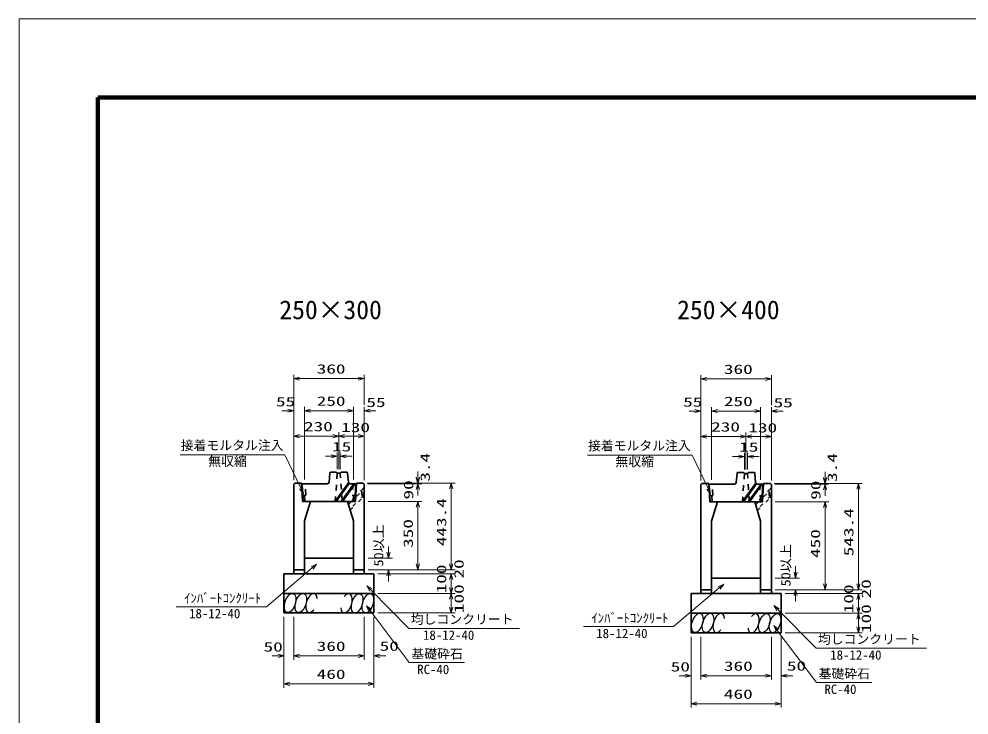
# Model space of a CAD drawing. Units: millimetres on the paper. Extents: x 0 to 841, y 0 to 594.
# Drawn here: x 0 to 242.6, y 416.2 to 594 of the extents above; entities that cross this region are included whole.
import ezdxf
from ezdxf.enums import TextEntityAlignment as Align

# ---------------------------------------------------------------- set-up
doc = ezdxf.new("R2010")
doc.units = ezdxf.units.MM
doc.linetypes.add('USER1', pattern=[3, 1, -2])
doc.linetypes.add('USER3', pattern=[3, 1.5, -1.5])
for name, color, linetype, lineweight in [('D-STR-DIM（寸法）', 7, 'Continuous', 13), ('D-STR-HTXT(均しCON-旗)', 7, 'Continuous', 13), ('D-STR-HTXT(基礎砕石-旗)', 7, 'Continuous', 13), ('D-STR-HTXT（旗上げ）', 7, 'Continuous', 13), ('D-STR-STRF(グリ)', 7, 'Continuous', 25), ('D-STR（構造物）', 1, 'Continuous', 35), ('D-TTL-LINE（区切線）', 7, 'Continuous', 18), ('D-TTL（外枠）', 2, 'Continuous', 140)]:
    doc.layers.add(name, color=color, linetype=linetype, lineweight=lineweight)
doc.layers.add('D-STR-TXT(文字)', color=7, linetype='Continuous')
doc.styles.add('ＭＳ ゴシック', font='')
doc.styles.get('ＭＳ ゴシック').set_extended_font_data('MS Gothic')

# ---------------------------------------------------------------- blocks, each defined once
blk = doc.blocks.new('_Open30')
at = {"color": 7, "linetype": 'Continuous', "lineweight": 13}
for p, q in [((-1, 0.2679), (0, 0)), ((0, 0), (-1, -0.2679)), ((0, 0), (-1, 0))]:
    blk.add_line(p, q, dxfattribs=at)

msp = doc.modelspace()

# ---------------------------------------------------------------- linework, layer by layer
at = {"layer": 'D-STR-DIM（寸法）'}
for p, q in [((70.135, 494.912), (70.135, 503.121)), ((71.635, 502.121), (86.635, 502.121)), ((88.135, 495.43), (88.135, 503.121)), ((174.098, 494.832), (174.098, 503.04)), ((192.098, 495.35), (192.098, 503.04)), ((175.598, 502.04), (190.598, 502.04)), ((70.135, 476.18), (70.135, 494.912)), ((72.885, 476.375), (72.885, 494.912)), ((72.885, 476.375), (72.885, 494.912)), ((85.385, 476.375), (85.385, 494.912)), ((85.385, 476.375), (85.385, 494.912)), ((88.135, 476.18), (88.135, 494.912)), ((174.098, 476.099), (174.098, 494.832)), ((176.848, 476.294), (176.848, 494.832)), ((176.848, 476.294), (176.848, 494.832)), ((189.348, 476.294), (189.348, 494.832)), ((189.348, 476.294), (189.348, 494.832)), ((192.098, 476.099), (192.098, 494.832)), ((68.635, 493.912), (67.135, 493.912)), ((74.385, 493.912), (75.885, 493.912)), ((74.385, 493.912), (83.885, 493.912)), ((83.885, 493.912), (82.385, 493.912)), ((89.635, 493.912), (91.135, 493.912)), ((172.598, 493.832), (171.098, 493.832)), ((178.348, 493.832), (179.848, 493.832)), ((178.348, 493.832), (187.848, 493.832)), ((187.848, 493.832), (186.348, 493.832)), ((193.598, 493.832), (195.098, 493.832)), ((70.135, 477.18), (70.135, 488.405)), ((81.635, 478.986), (81.635, 488.405)), ((81.635, 478.986), (81.635, 488.405)), ((88.135, 477.18), (88.135, 488.405)), ((174.098, 477.099), (174.098, 488.325)), ((185.599, 478.905), (185.599, 488.325)), ((185.599, 478.905), (185.599, 488.325)), ((192.098, 477.099), (192.098, 488.325)), ((71.635, 487.405), (80.135, 487.405)), ((83.135, 487.405), (86.635, 487.405)), ((175.598, 487.325), (184.099, 487.325)), ((187.099, 487.325), (190.598, 487.325)), ((81.241, 478.984), (81.241, 483.273)), ((82.032, 478.969), (82.032, 483.273)), ((185.204, 478.904), (185.204, 483.193)), ((185.996, 478.888), (185.996, 483.193)), ((79.741, 482.273), (78.241, 482.273)), ((83.532, 482.273), (85.032, 482.273)), ((183.704, 482.193), (182.204, 482.193)), ((187.496, 482.193), (188.996, 482.193)), ((101.84, 476.925), (101.84, 478.425)), ((101.84, 476.762), (101.84, 478.262)), ((205.803, 476.844), (205.803, 478.344)), ((205.803, 476.681), (205.803, 478.181)), ((88.885, 475.425), (102.84, 475.425)), ((88.885, 475.425), (111.338, 475.425)), ((89.051, 475.262), (102.84, 475.262)), ((89.051, 475.262), (102.84, 475.262)), ((101.84, 473.762), (101.84, 472.262)), ((110.338, 454.757), (110.338, 473.925)), ((192.848, 475.344), (206.803, 475.344)), ((193.015, 475.181), (206.803, 475.181)), ((193.015, 475.181), (206.803, 475.181)), ((193.848, 475.344), (215.301, 475.344)), ((205.803, 473.681), (205.803, 472.181)), ((214.301, 449.676), (214.301, 473.844)), ((89.135, 470.757), (102.84, 470.757)), ((89.135, 470.757), (102.84, 470.757)), ((193.098, 470.676), (206.803, 470.676)), ((193.098, 470.676), (206.803, 470.676)), ((101.84, 454.757), (101.84, 469.257)), ((101.84, 469.257), (101.84, 467.757)), ((205.803, 449.676), (205.803, 469.176)), ((205.803, 469.176), (205.803, 467.676)), ((94.324, 457.757), (94.324, 459.257)), ((89.135, 456.257), (95.324, 456.257)), ((110.338, 454.757), (110.338, 456.257)), ((198.287, 452.676), (198.287, 454.176)), ((89.135, 453.257), (111.338, 453.257)), ((89.135, 453.257), (102.84, 453.257)), ((89.135, 453.257), (111.338, 453.257)), ((89.135, 453.257), (95.324, 453.257)), ((91.635, 452.257), (111.338, 452.257)), ((91.635, 452.257), (111.338, 452.257)), ((94.324, 451.757), (94.324, 450.257)), ((193.098, 451.176), (199.287, 451.176)), ((214.301, 449.676), (214.301, 451.176)), ((110.338, 448.757), (110.338, 450.757)), ((110.338, 450.757), (110.338, 449.257)), ((91.635, 447.257), (111.338, 447.257)), ((91.635, 447.257), (111.338, 447.257)), ((193.098, 448.176), (215.301, 448.176)), ((193.098, 448.176), (206.803, 448.176)), ((193.098, 448.176), (215.301, 448.176)), ((193.098, 448.176), (199.287, 448.176)), ((195.598, 447.176), (215.301, 447.176)), ((195.598, 447.176), (215.301, 447.176)), ((198.287, 446.676), (198.287, 445.176)), ((110.338, 443.757), (110.338, 445.757)), ((214.301, 443.676), (214.301, 445.676)), ((214.301, 445.676), (214.301, 444.176)), ((91.635, 442.257), (111.338, 442.257)), ((195.598, 442.176), (215.301, 442.176)), ((195.598, 442.176), (215.301, 442.176)), ((67.635, 441.257), (67.635, 430.29)), ((67.635, 440.257), (67.635, 423.133)), ((70.135, 441.257), (70.135, 430.29)), ((70.135, 440.257), (70.135, 430.29)), ((88.135, 441.257), (88.135, 430.29)), ((88.135, 440.257), (88.135, 430.29)), ((90.635, 441.257), (90.635, 430.29)), ((90.635, 440.257), (90.635, 423.133)), ((214.301, 438.676), (214.301, 440.676)), ((195.598, 437.176), (215.301, 437.176)), ((171.598, 436.176), (171.598, 425.209)), ((171.598, 435.176), (171.598, 418.052)), ((174.098, 436.176), (174.098, 425.209)), ((174.098, 435.176), (174.098, 425.209)), ((192.098, 436.176), (192.098, 425.209)), ((192.098, 435.176), (192.098, 425.209)), ((194.598, 436.176), (194.598, 425.209)), ((194.598, 435.176), (194.598, 418.052)), ((66.135, 431.29), (64.635, 431.29)), ((71.635, 431.29), (73.135, 431.29)), ((71.635, 431.29), (86.635, 431.29)), ((86.635, 431.29), (85.135, 431.29)), ((92.135, 431.29), (93.635, 431.29)), ((170.098, 426.209), (168.598, 426.209)), ((175.598, 426.209), (177.098, 426.209)), ((175.598, 426.209), (190.598, 426.209)), ((190.598, 426.209), (189.098, 426.209)), ((196.098, 426.209), (197.598, 426.209)), ((69.135, 424.133), (89.135, 424.133)), ((173.098, 419.052), (193.098, 419.052))]:
    msp.add_line(p, q, dxfattribs=at)
at = {"layer": 'D-STR-HTXT(均しCON-旗)'}
for points in [[(40.142, 443.826), (63.177, 443.826), (74.834, 453.737)], [(127.783, 438.31), (99.575, 438.31), (89.852, 448.126)], [(144.106, 438.746), (167.14, 438.746), (178.797, 448.657)], [(231.746, 433.229), (203.539, 433.229), (193.816, 443.046)]]:
    msp.add_lwpolyline(points, dxfattribs=at)
at = {"layer": 'D-STR-HTXT(基礎砕石-旗)'}
for points in [[(113.757, 429.56), (99.653, 429.56), (89.649, 442.886)], [(217.72, 424.479), (203.616, 424.479), (193.612, 437.805)]]:
    msp.add_lwpolyline(points, dxfattribs=at)
at = {"layer": 'D-STR-HTXT（旗上げ）'}
for points in [[(41.162, 482.646), (67.883, 482.646), (71.976, 474.136)], [(145.125, 482.565), (171.846, 482.565), (175.94, 474.056)]]:
    msp.add_lwpolyline(points, dxfattribs=at)
at = {"layer": 'D-STR-STRF(グリ)'}
for centre, major_axis in [((69.23, 444.781), (0.79, 2.421)), ((71.951, 444.781), (0.79, 2.421)), ((86.339, 444.7), (-0.771, -2.427)), ((89.061, 444.721), (-0.771, -2.427)), ((173.193, 439.7), (0.79, 2.421)), ((175.914, 439.7), (0.79, 2.421)), ((190.303, 439.619), (-0.771, -2.427)), ((193.024, 439.64), (-0.771, -2.427))]:
    msp.add_ellipse(centre, major_axis=major_axis, ratio=0.5139, dxfattribs=at)
for centre, major_axis in [((74.692, 444.781), (0.79, 2.421)), ((83.599, 444.678), (-0.771, -2.427)), ((178.655, 439.7), (0.79, 2.421)), ((187.562, 439.597), (-0.771, -2.427))]:
    msp.add_ellipse(centre, major_axis=major_axis, ratio=0.5139, start_param=5.3575563, end_param=10.3750652, dxfattribs=at)
at = {"layer": 'D-STR（構造物）'}
for p, q in [((79.169, 475.67), (79.362, 477.976)), ((79.667, 478.251), (81.01, 478.225)), ((81.26, 477.975), (81.01, 478.225)), ((82.01, 477.975), (81.26, 477.975)), ((82.01, 477.975), (81.26, 477.975)), ((82.26, 478.225), (82.01, 477.975)), ((83.603, 478.251), (82.26, 478.225)), ((84.101, 475.67), (83.908, 477.976)), ((183.133, 475.589), (183.325, 477.896)), ((183.63, 478.171), (184.973, 478.144)), ((185.223, 477.894), (184.973, 478.144)), ((185.973, 477.894), (185.223, 477.894)), ((185.973, 477.894), (185.223, 477.894)), ((186.223, 478.144), (185.973, 477.894)), ((187.567, 478.171), (186.223, 478.144)), ((188.064, 475.589), (187.872, 477.896)), ((70.385, 475.425), (70.135, 475.18)), ((80.71, 470.757), (84.129, 475.492)), ((86.135, 475.39), (87.885, 475.425)), ((87.885, 475.425), (88.135, 475.18)), ((184.673, 470.676), (188.093, 475.412)), ((70.135, 475.18), (70.135, 453.257)), ((72.435, 475.257), (72.293, 475.107)), ((72.293, 475.107), (72.535, 470.757)), ((78.721, 475.257), (72.435, 475.257)), ((81.018, 470.757), (84.315, 475.322)), ((85.501, 475.257), (82.252, 470.757)), ((85.81, 475.257), (82.56, 470.757)), ((84.549, 475.257), (85.835, 475.257)), ((85.735, 470.757), (85.977, 475.107)), ((85.977, 475.107), (85.835, 475.257)), ((85.885, 470.757), (86.135, 475.39)), ((88.135, 475.18), (88.135, 453.257)), ((174.348, 475.344), (174.098, 475.099)), ((174.098, 475.099), (174.098, 447.176)), ((176.398, 475.176), (176.257, 475.027)), ((176.257, 475.027), (176.498, 470.676)), ((182.684, 475.176), (176.398, 475.176)), ((184.982, 470.676), (188.278, 475.241)), ((189.465, 475.176), (186.215, 470.676)), ((189.773, 475.176), (186.524, 470.676)), ((188.512, 475.176), (189.798, 475.176)), ((189.698, 470.676), (189.94, 475.027)), ((189.94, 475.027), (189.798, 475.176)), ((189.848, 470.676), (190.098, 475.309)), ((190.098, 475.309), (191.848, 475.344)), ((191.848, 475.344), (192.098, 475.099)), ((192.098, 475.099), (192.098, 447.176)), ((72.385, 470.757), (74.385, 470.757)), ((72.385, 470.757), (74.385, 470.757)), ((72.385, 470.757), (85.885, 470.757)), ((72.535, 470.757), (85.735, 470.757)), ((72.885, 465.757), (74.385, 470.757)), ((85.385, 465.757), (83.885, 470.757)), ((85.885, 470.757), (83.885, 470.757)), ((176.348, 470.676), (178.348, 470.676)), ((176.348, 470.676), (178.348, 470.676)), ((176.348, 470.676), (189.848, 470.676)), ((176.498, 470.676), (189.698, 470.676)), ((176.848, 465.676), (178.348, 470.676)), ((189.348, 465.676), (187.848, 470.676)), ((189.848, 470.676), (187.848, 470.676)), ((72.885, 465.757), (72.885, 453.257)), ((85.385, 465.757), (85.385, 453.257)), ((176.848, 465.676), (176.848, 447.176)), ((189.348, 465.676), (189.348, 447.176)), ((72.885, 456.257), (85.385, 456.257)), ((67.635, 452.257), (90.635, 452.257)), ((67.635, 452.257), (67.635, 442.257)), ((72.885, 453.257), (70.135, 453.257)), ((70.135, 453.257), (70.135, 452.257)), ((72.885, 453.257), (72.885, 452.257)), ((85.385, 453.257), (88.135, 453.257)), ((85.385, 453.257), (85.385, 452.257)), ((88.135, 453.257), (88.135, 452.257)), ((90.635, 452.257), (90.635, 442.257)), ((176.848, 451.176), (189.348, 451.176)), ((67.635, 447.257), (90.635, 447.257)), ((171.598, 447.176), (194.598, 447.176)), ((171.598, 447.176), (171.598, 437.176)), ((176.848, 448.176), (174.098, 448.176)), ((174.098, 448.176), (174.098, 447.176)), ((176.848, 448.176), (176.848, 447.176)), ((189.348, 448.176), (192.098, 448.176)), ((189.348, 448.176), (189.348, 447.176)), ((192.098, 448.176), (192.098, 447.176)), ((194.598, 447.176), (194.598, 437.176)), ((67.635, 442.257), (90.635, 442.257)), ((171.598, 442.176), (194.598, 442.176)), ((171.598, 437.176), (194.598, 437.176))]:
    msp.add_line(p, q, dxfattribs=at)
at = {"layer": 'D-STR（構造物）', "linetype": 'USER3'}
for p, q in [((81.26, 477.98), (80.748, 470.757)), ((82.522, 470.757), (82.01, 477.98)), ((185.223, 477.899), (184.712, 470.676)), ((186.485, 470.676), (185.973, 477.899)), ((73.196, 472.374), (73.036, 475.257)), ((85.234, 475.257), (85.074, 472.374)), ((177.16, 472.293), (177, 475.176)), ((189.197, 475.176), (189.037, 472.293)), ((72.902, 472.257), (72.445, 472.382)), ((72.902, 472.257), (73.196, 472.374)), ((72.986, 470.757), (72.902, 472.257)), ((85.074, 472.374), (85.368, 472.257)), ((85.368, 472.257), (85.284, 470.757)), ((85.368, 472.257), (85.825, 472.382)), ((176.866, 472.176), (176.408, 472.301)), ((176.866, 472.176), (177.16, 472.293)), ((176.949, 470.676), (176.866, 472.176)), ((189.037, 472.293), (189.331, 472.176)), ((189.331, 472.176), (189.248, 470.676)), ((189.331, 472.176), (189.789, 472.301))]:
    msp.add_line(p, q, dxfattribs=at)
at = {"layer": 'D-STR（構造物）', "linetype": 'USER1'}
for p, q in [((87.885, 474.085), (84.04, 470.24)), ((84.121, 469.971), (88.06, 473.911)), ((87.56, 472.325), (87.56, 473.411)), ((88.06, 473.911), (87.813, 474.158)), ((88.06, 471.981), (88.06, 473.911)), ((191.848, 474.004), (188.003, 470.159)), ((188.084, 469.89), (192.023, 473.83)), ((191.523, 472.244), (191.523, 473.33)), ((192.023, 473.83), (191.776, 474.077)), ((192.023, 471.9), (192.023, 473.83)), ((88.06, 472.325), (84.487, 468.752)), ((84.56, 468.506), (88.06, 472.006)), ((88.06, 472.325), (87.56, 472.325)), ((87.813, 471.733), (88.06, 471.981)), ((192.023, 472.244), (188.45, 468.671)), ((188.523, 468.425), (192.023, 471.925)), ((192.023, 472.244), (191.523, 472.244)), ((191.776, 471.652), (192.023, 471.9))]:
    msp.add_line(p, q, dxfattribs=at)
at = {"layer": 'D-STR（構造物）'}
for points in [[(72.385, 470.757), (72.135, 475.39), (70.385, 475.425)], [(176.348, 470.676), (176.098, 475.309), (174.348, 475.344)]]:
    msp.add_lwpolyline(points, dxfattribs=at)
for centre, radius, start, end in [((79.661, 477.951), 0.3, 88.85429, 175.23656), ((83.609, 477.951), 0.3, 4.7637, 91.14569), ((183.624, 477.871), 0.3, 88.85429, 175.23656), ((187.573, 477.871), 0.3, 4.7637, 91.14569), ((78.721, 475.707), 0.45, 270, 355.23656), ((84.549, 475.707), 0.45, 184.7637, 269.99998), ((182.684, 475.626), 0.45, 270, 355.23656), ((188.512, 475.626), 0.45, 184.7637, 269.99998)]:
    msp.add_arc(centre, radius, start, end, dxfattribs=at)
at = {"layer": 'D-TTL-LINE（区切線）'}
for p, q in [((841, 594), (0, 594)), ((0, 594), (0, 0))]:
    msp.add_line(p, q, dxfattribs=at)
at = {"layer": 'D-TTL（外枠）'}
for p, q in [((820.9, 573.9), (20.1, 573.9)), ((20.1, 573.9), (20.1, 20.1))]:
    msp.add_line(p, q, dxfattribs=at)

# ---------------------------------------------------------------- block references
at = {"layer": 'D-STR-DIM（寸法）', "xscale": 1.5, "yscale": 1.5}
for p, rotation in [((70.135, 502.121), 180), ((174.098, 502.04), 180), ((72.885, 493.912), 180), ((72.885, 493.912), 180), ((88.135, 493.912), 180), ((176.848, 493.832), 180), ((176.848, 493.832), 180), ((192.098, 493.832), 180), ((70.135, 487.405), 180), ((81.635, 487.405), 180), ((174.098, 487.325), 180), ((185.599, 487.325), 180), ((82.032, 482.273), 180), ((185.996, 482.193), 180), ((101.84, 475.425), 270), ((101.84, 475.262), 270), ((110.338, 475.425), 90), ((205.803, 475.344), 270), ((205.803, 475.181), 270), ((101.84, 475.262), 90), ((205.803, 475.181), 90), ((214.301, 475.344), 90), ((101.84, 470.757), 90), ((101.84, 470.757), 90), ((205.803, 470.676), 90), ((205.803, 470.676), 90), ((94.324, 456.257), 270), ((101.84, 453.257), 270), ((110.338, 453.257), 270), ((110.338, 453.257), 270), ((94.324, 453.257), 90), ((110.338, 452.257), 90), ((110.338, 452.257), 90), ((198.287, 451.176), 270), ((110.338, 447.257), 270), ((205.803, 448.176), 270), ((214.301, 448.176), 270), ((214.301, 448.176), 270), ((110.338, 447.257), 90), ((198.287, 448.176), 90), ((214.301, 447.176), 90), ((214.301, 447.176), 90), ((110.338, 442.257), 270), ((214.301, 442.176), 270), ((214.301, 442.176), 90), ((214.301, 437.176), 270), ((70.135, 431.29), 180), ((70.135, 431.29), 180), ((90.635, 431.29), 180), ((67.635, 424.133), 180), ((174.098, 426.209), 180), ((174.098, 426.209), 180), ((194.598, 426.209), 180), ((171.598, 419.052), 180)]:
    msp.add_blockref('_Open30', p, dxfattribs=dict(at, rotation=rotation))
for p in [(88.135, 502.121), (192.098, 502.04), (70.135, 493.912), (85.385, 493.912), (85.385, 493.912), (174.098, 493.832), (189.348, 493.832), (189.348, 493.832), (81.635, 487.405), (88.135, 487.405), (185.599, 487.325), (192.098, 487.325), (81.241, 482.273), (185.204, 482.193), (67.635, 431.29), (88.135, 431.29), (88.135, 431.29), (90.635, 424.133), (171.598, 426.209), (192.098, 426.209), (192.098, 426.209), (194.598, 419.052)]:
    msp.add_blockref('_Open30', p, dxfattribs=at)
at = {"layer": 'D-STR-HTXT(均しCON-旗)', "xscale": 1.5, "yscale": 1.5}
for p, rotation in [((75.976, 454.709), 40.37163), ((88.797, 449.192), 134.72505), ((179.94, 449.628), 40.37163), ((192.76, 444.111), 134.72505)]:
    msp.add_blockref('_Open30', p, dxfattribs=dict(at, rotation=rotation))
at = {"layer": 'D-STR-HTXT(基礎砕石-旗)', "xscale": 1.5, "yscale": 1.5, "rotation": 126.89552}
for p in [(88.749, 444.086), (192.712, 439.005)]:
    msp.add_blockref('_Open30', p, dxfattribs=at)
at = {"layer": 'D-STR-HTXT（旗上げ）', "xscale": 1.5, "yscale": 1.5, "rotation": 295.69073}
for p in [(72.627, 472.785), (176.59, 472.704)]:
    msp.add_blockref('_Open30', p, dxfattribs=at)

# ---------------------------------------------------------------- texts
at = {"layer": 'D-STR-DIM（寸法）', "style": 'ＭＳ ゴシック', "width": 1.5}
for s, p in [('360', (76.01, 502.658)), ('360', (179.973, 502.578)), ('55', (65.616, 494.306)), ('250', (76.01, 494.45)), ('55', (169.579, 494.225)), ('250', (179.973, 494.369)), ('55', (88.7, 494.136)), ('55', (192.663, 494.055)), ('230', (72.76, 487.943)), ('130', (82.255, 487.727)), ('230', (176.723, 487.862)), ('130', (186.218, 487.646)), ('15', (79.924, 482.811)), ('15', (183.887, 482.73)), ('50', (62.437, 431.657)), ('360', (76.01, 431.827)), ('50', (92.087, 431.865)), ('50', (166.401, 426.576)), ('360', (179.973, 426.747)), ('50', (196.05, 426.784)), ('460', (76.01, 424.67)), ('460', (179.973, 419.589))]:
    msp.add_text(s, height=2.405, dxfattribs=at).set_placement(p, align=Align.BOTTOM_LEFT)
at = {"layer": 'D-STR-DIM（寸法）', "style": 'ＭＳ ゴシック'}
for s, width, p in [('3.4', 1.5, (105.604, 475.787)), ('3.4', 1.5, (209.567, 475.706)), ('90', 1.5, (101.396, 471.231)), ('90', 1.5, (205.359, 471.151)), ('443.4', 1.5, (109.8, 459.306)), ('543.4', 1.5, (213.764, 456.726)), ('350', 1.5, (101.302, 458.882)), ('50以上', 1.1, (93.742, 454.12)), ('450', 1.5, (205.266, 456.301)), ('50以上', 1.1, (197.706, 449.04)), ('100', 1.5, (109.8, 447.257)), ('20', 1.5, (114.252, 451.039)), ('100', 1.5, (114.273, 442.202)), ('100', 1.5, (213.764, 442.176)), ('20', 1.5, (218.215, 445.958)), ('100', 1.5, (218.236, 437.121))]:
    msp.add_text(s, height=2.405, rotation=90, dxfattribs=dict(at, width=width)).set_placement(p, align=Align.BOTTOM_LEFT)
at = {"layer": 'D-STR-HTXT(均しCON-旗)', "style": 'ＭＳ ゴシック'}
for s, p in [('ｲﾝﾊﾞｰﾄｺﾝｸﾘｰﾄ', (42.145, 444.11)), ('18-12-40', (43.425, 440.176)), ('均しコンクリート', (100.022, 438.72)), ('ｲﾝﾊﾞｰﾄｺﾝｸﾘｰﾄ', (146.108, 439.029)), ('18-12-40', (103.156, 434.659)), ('18-12-40', (147.388, 435.095)), ('均しコンクリート', (203.985, 433.639)), ('18-12-40', (207.12, 429.578))]:
    msp.add_text(s, height=2.405, dxfattribs=at).set_placement(p, align=Align.BOTTOM_LEFT)
at = {"layer": 'D-STR-HTXT(基礎砕石-旗)', "style": 'ＭＳ ゴシック'}
for s, p in [('基礎砕石', (100.189, 429.894)), ('RC-40', (101.676, 425.909)), ('基礎砕石', (204.152, 424.814)), ('RC-40', (205.64, 420.829))]:
    msp.add_text(s, height=2.405, dxfattribs=at).set_placement(p, align=Align.BOTTOM_LEFT)
at = {"layer": 'D-STR-HTXT（旗上げ）', "style": 'ＭＳ ゴシック'}
for s, p in [('接着モルタル注入', (41.307, 483.15)), ('接着モルタル注入', (145.271, 483.069)), ('無収縮', (48.311, 479.072)), ('無収縮', (152.274, 478.992))]:
    msp.add_text(s, height=2.405, dxfattribs=at).set_placement(p, align=Align.BOTTOM_LEFT)
at = {"layer": 'D-STR-TXT(文字)', "style": 'ＭＳ ゴシック'}
for s, p in [('250×300', (66.469, 515.861)), ('250×400', (168.027, 515.861))]:
    msp.add_text(s, height=4.811, dxfattribs=at).set_placement(p, align=Align.BOTTOM_LEFT)

doc.saveas('drawing.dxf')
